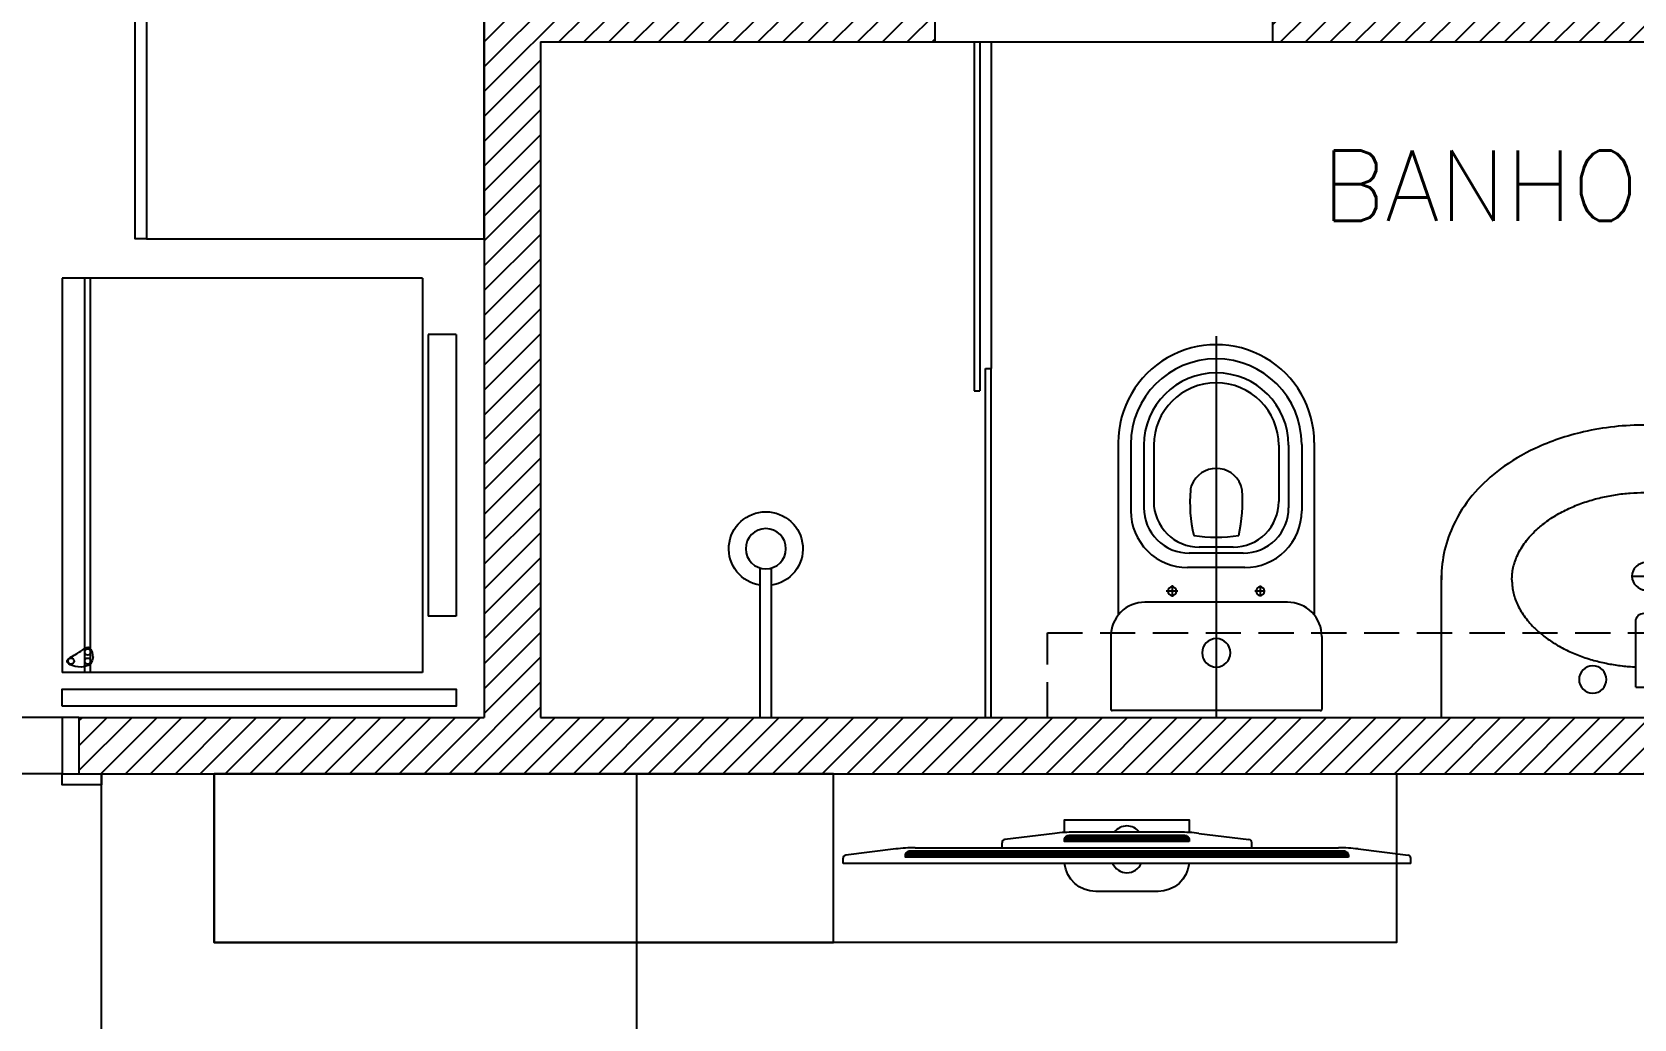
# Model space of a CAD drawing. Extents: x 126968 to 132038, y -1805 to 3860.
# Drawn here: x 127689.1 to 127973.6, y -436 to -260.7 of the extents above; entities that cross this region are included whole.
import ezdxf
from ezdxf.enums import TextEntityAlignment as Align

# ---------------------------------------------------------------- set-up
doc = ezdxf.new("R2010")
doc.units = 0
doc.header["$MEASUREMENT"] = 0
doc.linetypes.add('CONTINU', pattern=[0])
doc.linetypes.add('HIDDEN', pattern=[0.375, 0.25, -0.125])
doc.layers.get('0').update_dxf_attribs({"linetype": 'CONTINUOUS'})
for name, color, linetype in [('ESCR03', 3, 'CONTINUOUS'), ('PENA01', 1, 'CONTINUOUS'), ('PENA02', 2, 'CONTINUOUS'), ('PENA03', 3, 'CONTINUOUS'), ('PENA04', 4, 'CONTINUOUS'), ('PENA06', 6, 'CONTINUOUS')]:
    doc.layers.add(name, color=color, linetype=linetype)
doc.layers.add('PROJEÇÃO', color=1, linetype='HIDDEN', transparency=0.51)
doc.styles.add('ROMANS', font='ROMANS.SHX')

# ---------------------------------------------------------------- blocks, each defined once
blk = doc.blocks.new('LAVATORIO02')
at = {"layer": 'PENA02', "linetype": 'Continuous'}
for p, q in [((-0.4627, 0.275), (-0.4627, 0.2264)), ((-0.4384, 0.2507), (-0.487, 0.2507)), ((-0.4751, 0.0535), (-0.4751, 0.1702)), ((-0.4451, 0.0535), (-0.4451, 0.1702)), ((-0.4451, 0.0535), (-0.4751, 0.0535))]:
    blk.add_line(p, q, dxfattribs=at)
for centre in [(-0.4627, 0.2507), (-0.5387, 0.0674), (-0.3686, 0.0674)]:
    blk.add_circle(centre, 0.0243, dxfattribs=at)
blk.add_arc((-0.4601, 0.1702), 0.015, 0, 180, dxfattribs=at)
blk.add_rational_spline([(-0.2251, 0.2444), (-0.2251, 0.3994), (-0.4601, 0.3994), (-0.6951, 0.3994), (-0.6951, 0.2444)], [1, 0.688869268643, 1, 0.688869268642, 1], degree=2, knots=[3.141593, 3.141593, 3.141593, 4.712389, 4.712389, 6.283185, 6.283185, 6.283185], dxfattribs=at)
for points, weights in [([(-0.4751, 0.0897), (-0.6951, 0.0994), (-0.6951, 0.2444)], [0.97289345728, 0.703070764225, 1]), ([(-0.2251, 0.2444), (-0.2251, 0.0994), (-0.4451, 0.0897)], [1, 0.703070764227, 0.972893457279])]:
    blk.add_rational_spline(points, weights, degree=2, dxfattribs=at)
blk = doc.blocks.new('Chuveiro-30cm')
for p, q in [((0, 0.02), (-0.5308, 0.02)), ((0, -0.02), (-0.5308, -0.02))]:
    blk.add_line(p, q)
blk.add_circle((-0.5993, 0), 0.0714)
blk.add_arc((-0.5993, 0), 0.1314, 8.7566, 351.2434)
blk = doc.blocks.new('7013017_p')
at = {"linetype": 'CONTINU'}
for points in [[(0, -0.6774), (0, 0)], [(-0.1875, -0.1437), (-0.1875, -0.0148)], [(-0.1848, -0.0121), (0.1848, -0.0121)], [(0.1875, -0.1437), (0.1875, -0.0148)], [(-0.174, -0.4881), (-0.174, -0.182)], [(0.174, -0.488), (0.174, -0.182)], [(-0.1266, -0.2047), (0.1266, -0.2047)], [(-0.0871, -0.2244), (-0.0688, -0.2244)], [(-0.0782, -0.2345), (-0.0782, -0.2147)], [(0.0681, -0.2244), (0.0887, -0.2244)], [(0.0782, -0.2351), (0.0782, -0.2144)], [(-0.0509, -0.2662), (0.0509, -0.2662)], [(-0.0479, -0.2918), (0.0479, -0.2918)], [(-0.0303, -0.3027), (0.0303, -0.3027)], [(-0.1518, -0.4851), (-0.1518, -0.367)], [(0.1518, -0.4851), (0.1518, -0.367)], [(-0.1286, -0.4834), (-0.1286, -0.3725)], [(-0.111, -0.4834), (-0.111, -0.3834)], [(0.111, -0.4834), (0.111, -0.3834)], [(0.1286, -0.4834), (0.1286, -0.3725)]]:
    blk.add_lwpolyline(points, dxfattribs=at)
for points in [[(-0.1848, -0.0121, 0.41424), (-0.1875, -0.0148)], [(0.1875, -0.0148, 0.414275), (0.1848, -0.0121)], [(0, -0.0896, 1), (0, -0.14)], [(0, -0.14, 1), (0, -0.0896)], [(-0.1875, -0.1437, 0.414214), (-0.1266, -0.2047)], [(0.1266, -0.2047, 0.414214), (0.1875, -0.1437)], [(-0.0782, -0.2168, 1), (-0.0782, -0.2319)], [(-0.0782, -0.2319, 1), (-0.0782, -0.2168)], [(0.0782, -0.2168, 1), (0.0782, -0.2319)], [(0.0782, -0.2319, 1), (0.0782, -0.2168)], [(-0.0509, -0.2662, 0.414214), (-0.1518, -0.367)], [(0.1518, -0.367, 0.414214), (0.0509, -0.2662)], [(-0.0479, -0.2918, 0.414214), (-0.1286, -0.3725)], [(-0.0303, -0.3027, 0.414214), (-0.111, -0.3834)], [(0.111, -0.3834, 0.414214), (0.0303, -0.3027)], [(0.1286, -0.3725, 0.414214), (0.0479, -0.2918)], [(-0.04, -0.3232, 0.078063), (-0.0458, -0.404)], [(0.04, -0.3232, 0.080389), (-0.04, -0.3232)], [(0.0458, -0.404, 0.078063), (0.04, -0.3232)], [(-0.0458, -0.404, 0.07471), (-0.0437, -0.4128)], [(-0.0437, -0.4128, 0.675827), (0.0437, -0.4128)], [(0.0437, -0.4128, 0.07471), (0.0458, -0.404)], [(-0.1286, -0.4834, 0.999998), (0.1286, -0.4834)], [(-0.111, -0.4834, 0.999998), (0.111, -0.4834)], [(-0.174, -0.4881, 1.000333), (0.174, -0.488)], [(-0.1518, -0.4851, 1), (0.1518, -0.4851)]]:
    blk.add_lwpolyline(points, format="xyb", dxfattribs=at)

msp = doc.modelspace()

# ---------------------------------------------------------------- hatches: boundary and pattern name
h = msp.add_hatch()
h.set_pattern_fill('GRATE', color=256, scale=0.27702, angle=90, style=0)
h.set_pattern_definition([(180, (127922.89413, -411.9892), (2e-14, 0.2198846), []), (90, (127922.8941, -411.9892), (0.8795385, -8e-14), [])])
edge = h.paths.add_edge_path()
edge.add_line((127845.052, -406.162), (127922.063, -406.162))
edge.add_ellipse((127922.063, -406.993), major_axis=(-0.588, -0.588), ratio=1, start_angle=135, end_angle=225, ccw=False)
edge.add_line((127922.894, -406.993), (127922.894, -407.27))
edge.add_line((127922.894, -407.27), (127844.22, -407.27))
edge.add_line((127844.22, -407.27), (127844.22, -406.993))
edge.add_ellipse((127845.052, -406.993), major_axis=(-0.588, 0.588), ratio=1, start_angle=315, end_angle=405, ccw=False)
edge = h.paths.add_edge_path()
edge.add_line((127873.308, -403.391), (127893.807, -403.391))
edge.add_ellipse((127893.807, -404.222), major_axis=(-0.588, -0.588), ratio=1, start_angle=135, end_angle=225, ccw=False)
edge.add_line((127894.638, -404.222), (127894.638, -404.499))
edge.add_line((127894.638, -404.499), (127872.476, -404.499))
edge.add_line((127872.476, -404.499), (127872.476, -404.222))
edge.add_ellipse((127873.308, -404.222), major_axis=(-0.588, 0.588), ratio=1, start_angle=315, end_angle=405, ccw=False)
at = {"layer": 'PENA06'}
h = msp.add_hatch(dxfattribs=at)
h.set_pattern_fill('ANSI31', color=256, scale=25)
h.set_pattern_definition([(45, (126424.6877, -1487.8683), (-2.2097087, 2.2097087), [])])
h.paths.add_polyline_path([(127484.429, -82.458), (127414.429, -82.458), (127414.429, -102.458), (127484.429, -102.458)])
h.paths.add_polyline_path([(127504.429, -82.458), (127484.429, -82.458), (127484.429, -132.458), (127504.429, -132.458)])
h.paths.add_polyline_path([(127314.429, -82.458), (127224.429, -82.458), (127224.429, -402.458), (127239.429, -402.458), (127239.429, -102.458), (127314.429, -102.458)])
h.paths.add_polyline_path([(127389.429, -531.458), (127239.429, -531.458), (127239.429, -482.458), (127224.429, -482.458), (127224.429, -802.458), (127099.429, -802.458), (127099.429, -817.458), (127239.429, -817.458), (127239.429, -546.458), (127314.429, -546.458), (127314.429, -731.458), (127489.429, -731.458), (127489.429, -817.458), (127629.429, -817.458), (127629.429, -802.458), (127504.429, -802.458), (127504.429, -505.458), (127489.429, -505.458), (127489.429, -509.458), (127489.429, -531.458), (127459.429, -531.458), (127459.429, -546.458), (127489.429, -546.458), (127489.429, -716.458), (127329.429, -716.458), (127329.429, -546.458), (127389.429, -546.458)])
h.paths.add_polyline_path([(127504.429, -361.458), (127484.429, -361.458), (127484.429, -411.458), (127504.429, -411.458)])
h.paths.add_polyline_path([(127504.429, -132.458), (127489.429, -132.458), (127489.429, -361.458), (127504.429, -361.458)])
h.paths.add_polyline_path([(127621.429, -377.458), (127616.429, -377.458), (127504.429, -377.458), (127504.429, -392.458), (127621.429, -392.458)])
h.paths.add_polyline_path([(128241.429, -382.458), (128236.429, -382.458), (128029.429, -382.458), (128029.429, -335.458), (128019.429, -335.458), (128019.429, -340.458), (128019.429, -382.458), (127779.429, -382.458), (127779.429, -262.458), (127849.429, -262.458), (127849.429, -252.458), (127779.429, -252.458), (127779.429, -244.458), (127769.429, -244.458), (127769.429, -247.458), (127769.429, -297.458), (127769.429, -382.458), (127697.429, -382.458), (127697.429, -392.458), (127701.429, -392.458), (128241.429, -392.458)])
h.paths.add_polyline_path([(127789.429, -82.458), (127769.429, -82.458), (127769.429, -132.458), (127789.429, -132.458)])
h.paths.add_polyline_path([(127769.429, -82.458), (127614.429, -82.458), (127614.429, -102.458), (127769.429, -102.458)])
h.paths.add_polyline_path([(127999.429, -82.458), (127964.429, -82.458), (127964.429, -252.458), (127924.429, -252.458), (127909.429, -252.458), (127909.429, -262.458), (128019.429, -262.458), (128019.429, -269.458), (128029.429, -269.458), (128029.429, -252.458), (127974.429, -252.458), (127974.429, -102.458), (127999.429, -102.458)])
h.paths.add_polyline_path([(128049.429, -82.458), (127999.429, -82.458), (127999.429, -102.458), (128049.429, -102.458)])
h.paths.add_polyline_path([(128339.429, -82.458), (128199.429, -82.458), (128199.429, -102.458), (128324.429, -102.458), (128324.429, -157.458), (128339.429, -157.458)])
h.paths.add_polyline_path([(128361.929, -237.458), (128339.429, -237.458), (128339.429, -227.458), (128324.429, -227.458), (128324.429, -382.458), (128317.429, -382.458), (128317.429, -392.458), (128321.429, -392.458), (128324.429, -392.458), (128324.429, -409.458), (128334.429, -409.458), (128334.429, -404.458), (128334.429, -252.458), (128361.929, -252.458)])
h.paths.add_polyline_path([(128589.429, -237.458), (128421.929, -237.458), (128421.929, -252.458), (128449.429, -252.458), (128449.429, -482.458), (128334.429, -482.458), (128334.429, -475.458), (128324.429, -475.458), (128324.429, -479.458), (128324.429, -482.458), (128317.429, -482.458), (128317.429, -497.458), (128322.429, -497.458), (128466.429, -497.458), (128466.429, -482.458), (128461.429, -482.458), (128459.429, -482.458), (128459.429, -252.458), (128574.429, -252.458), (128574.429, -302.458), (128589.429, -302.458)])
h.paths.add_polyline_path([(128589.429, -332.458), (128574.429, -332.458), (128574.429, -467.458), (128589.429, -467.458)], flags=17)
h.paths.add_polyline_path([(128594.429, -467.458), (128574.429, -467.458), (128574.429, -517.458), (128594.429, -517.458)])
h.paths.add_polyline_path([(128574.429, -482.458), (128532.429, -482.458), (128532.429, -497.458), (128536.429, -497.458), (128574.429, -497.458)], flags=17)
h.paths.add_polyline_path([(128589.429, -667.458), (128574.429, -667.458), (128574.429, -802.458), (128234.429, -802.458), (128234.429, -497.458), (128241.429, -497.458), (128241.429, -482.458), (128237.429, -482.458), (128217.429, -482.458), (128217.429, -497.458), (128222.429, -497.458), (128224.429, -497.458), (128224.429, -802.458), (128171.929, -802.458), (128171.929, -817.458), (128589.429, -817.458)])
h.paths.add_polyline_path([(127964.429, -497.458), (127999.429, -497.458), (127999.429, -482.458), (127954.429, -482.458), (127954.429, -802.458), (127829.429, -802.458), (127829.429, -817.458), (128021.929, -817.458), (128021.929, -802.458), (127964.429, -802.458)])
h.paths.add_polyline_path([(128049.429, -482.458), (127999.429, -482.458), (127999.429, -502.458), (128049.429, -502.458)])
h.paths.add_polyline_path([(128141.429, -482.458), (128137.429, -482.458), (128049.429, -482.458), (128049.429, -497.458), (128141.429, -497.458)])

# ---------------------------------------------------------------- linework, layer by layer
for p, q in [((127694.429, -304.458), (127694.429, -374.458)), ((127758.429, -304.458), (127694.429, -304.458)), ((127698.429, -304.458), (127698.429, -374.458)), ((127699.429, -304.458), (127699.429, -374.458)), ((127758.429, -304.458), (127758.429, -374.458)), ((127764.429, -314.458), (127759.429, -314.458)), ((127759.429, -314.458), (127759.429, -364.458)), ((127764.429, -314.458), (127764.429, -364.458)), ((127764.429, -364.458), (127759.429, -364.458)), ((127758.429, -374.458), (127694.429, -374.458)), ((127870.758, -403.051), (127861.874, -404.162)), ((127892.921, -402.837), (127874.194, -402.837)), ((127896.357, -403.051), (127905.241, -404.162)), ((127842.509, -405.821), (127833.625, -406.932)), ((127845.945, -405.608), (127921.169, -405.608)), ((127861.388, -405.608), (127861.388, -404.712)), ((127905.726, -405.608), (127905.726, -404.712)), ((127924.605, -405.821), (127933.49, -406.932)), ((127833.14, -408.378), (127833.14, -407.482)), ((127933.975, -408.378), (127833.14, -408.378)), ((127933.975, -408.378), (127933.975, -407.482))]:
    msp.add_line(p, q)
for points in [[(127872.476, -402.891), (127872.476, -400.621), (127894.638, -400.621), (127894.638, -402.891)], [(127844.22, -407.27), (127844.22, -406.993)]]:
    msp.add_lwpolyline(points)
for points in [[(127894.638, -404.499), (127872.476, -404.499), (127872.476, -404.222, -0.4142136), (127873.308, -403.391), (127893.807, -403.391, -0.4142136), (127894.638, -404.222)], [(127922.894, -407.27), (127844.22, -407.27), (127844.22, -406.993, -0.4142136), (127845.052, -406.162), (127922.063, -406.162, -0.4142136), (127922.894, -406.993)]]:
    msp.add_lwpolyline(points, format="xyb", close=True)
msp.add_lwpolyline([(127894.61, -408.378, -0.3851704), (127889.098, -413.364), (127878.017, -413.364, -0.3851704), (127872.504, -408.378, -0.3851704)], format="xyb")
for centre in [(127696.029, -372.455), (127698.999, -370.833), (127698.999, -372.455)]:
    msp.add_circle(centre, 0.541)
for centre, radius, start, end in [((127874.194, -430.539), 27.702, 90, 97.12502), ((127883.557, -404.499), 2.77, 36.8699, 143.1301), ((127892.921, -430.539), 27.702, 82.87498, 90), ((127845.945, -433.31), 27.702, 90, 97.12502), ((127861.942, -404.712), 0.554, 97.12502, 180), ((127905.172, -404.712), 0.554, 0, 82.87498), ((127921.169, -433.31), 27.702, 82.87498, 90), ((127833.694, -407.482), 0.554, 97.12502, 180), ((127883.557, -407.27), 2.77, 203.57818, 336.42182), ((127933.421, -407.482), 0.554, 0, 82.87498)]:
    msp.add_arc(centre, radius, start, end)
msp.add_open_spline([(127699.931, -371.68), (127699.825, -373.878), (127694.975, -373.393), (127695.341, -371.834), (127697.665, -371.03), (127699.612, -369.069), (127699.907, -371.787)], degree=3)
at = {"layer": 'PENA01'}
for p, q in [((127859.429, -262.458), (127859.429, -320.458)), ((127694.429, -382.458), (127624.429, -382.458)), ((127694.429, -392.458), (127624.429, -392.458))]:
    msp.add_line(p, q, dxfattribs=at)
at = {"layer": 'PENA02', "linetype": 'Continuous'}
msp.add_line((127849.429, -262.458), (127909.429, -262.458), dxfattribs=at)
at = {"layer": 'PENA02'}
msp.add_line((127939.429, -382.458), (127939.429, -357.27), dxfattribs=at)
msp.add_lwpolyline([(127796.429, -592.458), (127701.429, -592.458), (127701.429, -392.458), (127796.429, -392.458)], close=True, dxfattribs=at)
msp.add_open_spline([(128003.474, -340.458), (128002.498, -339.521), (128001.464, -338.664), (127998.046, -336.177), (127995.501, -334.813), (127990.156, -332.652), (127987.354, -331.856), (127981.615, -330.792), (127978.677, -330.525), (127971.993, -330.507), (127968.246, -330.915), (127961.668, -332.43), (127958.794, -333.395), (127953.882, -335.695), (127951.787, -336.923), (127948.246, -339.581), (127946.75, -340.936), (127944.056, -344), (127942.858, -345.711), (127941.161, -349.023), (127940.565, -350.549), (127939.722, -353.74), (127939.478, -355.403), (127939.425, -357.39), (127939.424, -357.704), (127939.429, -358.017)], degree=3, knots=[3.7034208, 3.7034208, 3.7034208, 3.7034208, 3.8336527, 3.8336527, 4.1157441, 4.1157441, 4.3978355, 4.3978355, 4.6799269, 4.6799269, 5.0390211, 5.0390211, 5.3327468, 5.3327468, 5.5701686, 5.5701686, 5.7652842, 5.7652842, 5.9603998, 5.9603998, 6.1079973, 6.1079973, 6.2555948, 6.2555948, 6.2831853, 6.2831853, 6.2831853, 6.2831853], dxfattribs=at)
at = {"layer": 'PENA03', "linetype": 'Continuous'}
for p, q in [((127694.429, -382.458), (127694.429, -392.458)), ((127697.429, -382.458), (127694.429, -382.458)), ((127694.429, -392.458), (127697.429, -392.458))]:
    msp.add_line(p, q, dxfattribs=at)
for points in [[(127694.429, -380.458), (127694.429, -377.458), (127764.429, -377.458), (127764.429, -380.458)], [(127694.429, -392.458), (127701.429, -392.458), (127701.429, -394.458), (127694.429, -394.458)]]:
    msp.add_lwpolyline(points, close=True, dxfattribs=at)
at = {"layer": 'PENA03'}
msp.add_lwpolyline([(127721.429, -392.458), (127931.429, -392.458), (127931.429, -422.458), (127721.429, -422.458)], close=True, dxfattribs=at)
at = {"layer": 'PENA04'}
for p, q in [((127856.429, -262.458), (127856.429, -324.458)), ((127857.429, -262.458), (127857.429, -324.458)), ((127858.429, -382.458), (127858.429, -320.458)), ((127858.429, -320.458), (127859.429, -320.458)), ((127859.429, -382.458), (127859.429, -320.458)), ((127856.429, -324.458), (127857.429, -324.458))]:
    msp.add_line(p, q, dxfattribs=at)
for points in [[(127709.429, -297.458), (127707.429, -297.458), (127707.429, -247.458), (127709.429, -247.458)], [(127769.429, -247.458), (127709.429, -247.458), (127709.429, -297.458), (127769.429, -297.458)], [(127721.429, -422.458), (127831.429, -422.458), (127831.429, -392.458), (127721.429, -392.458)]]:
    msp.add_lwpolyline(points, close=True, dxfattribs=at)
at = {"layer": 'PENA06'}
for p, q in [((127769.429, -244.458), (127769.429, -382.458)), ((127779.429, -262.458), (127849.429, -262.458)), ((127779.429, -262.458), (127779.429, -382.458)), ((127909.429, -262.458), (128019.429, -262.458)), ((127697.429, -382.458), (127769.429, -382.458)), ((127697.429, -382.458), (127697.429, -392.458)), ((127779.429, -382.458), (128019.429, -382.458)), ((127697.429, -392.458), (128241.429, -392.458))]:
    msp.add_line(p, q, dxfattribs=at)
at = {"layer": 'PENA06', "linetype": 'Continuous'}
for p, q in [((127849.429, -252.458), (127849.429, -262.458)), ((127909.429, -252.458), (127909.429, -262.458))]:
    msp.add_line(p, q, dxfattribs=at)
at = {"layer": 'PROJEÇÃO', "ltscale": 25}
for p, q in [((127869.429, -382.458), (127869.429, -367.458)), ((127869.429, -367.458), (128019.429, -367.458))]:
    msp.add_line(p, q, dxfattribs=at)

# ---------------------------------------------------------------- block references
at = {"layer": 'PENA01', "xscale": -100, "yscale": 100, "zscale": 100}
msp.add_blockref('LAVATORIO02', (127929.429, -382.458), dxfattribs=at)
at = {"layer": 'PENA02'}
for name, p, xscale, yscale, zscale, rotation in [('7013017_p', (127899.429, -382.458), 100, 100, 100, 180), ('Chuveiro-30cm', (127819.429, -382.458), -50, 50, 50, 90)]:
    msp.add_blockref(name, p, dxfattribs=dict(at, xscale=xscale, yscale=yscale, zscale=zscale, rotation=rotation))

# ---------------------------------------------------------------- texts
at = {"layer": 'ESCR03', "color": 4, "linetype": 'Continuous', "style": 'ROMANS'}
msp.add_text('BANHO', height=12.5, dxfattribs=at).set_placement((127946.289, -288.009), align=Align.MIDDLE)

doc.saveas('drawing.dxf')
